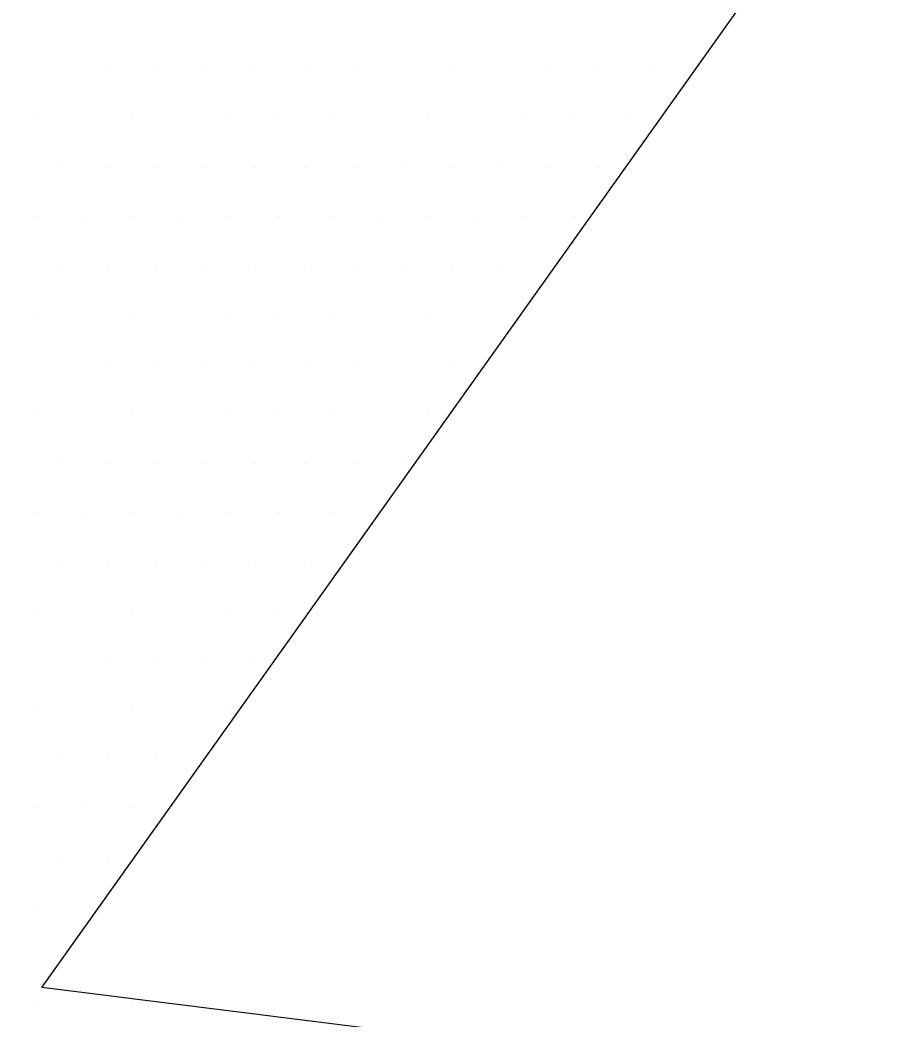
# Paper-space layout 'TOP_A1_00200_01-01-2017_MODELE' of a CAD drawing. Header units: millimetres. Extents: x -52 to 293, y -3 to 294.
# Drawn here: x 214.378 to 215.354, y 130.875 to 131.993 of the extents above; entities that cross this region are included whole.
import ezdxf

# ---------------------------------------------------------------- set-up
doc = ezdxf.new("R2010")
doc.units = ezdxf.units.MM
doc.header["$LTSCALE"] = 2
doc.linetypes.add('CACHEX2', pattern=[0.75, 0.5, -0.25])
for name, color, linetype in [('CALQUE_7', 4, 'Continuous'), ('CARTOUCHE', 7, 'Continuous'), ('rosace', 7, 'Continuous')]:
    doc.layers.add(name, color=color, linetype=linetype)

# ---------------------------------------------------------------- blocks, each defined once
blk = doc.blocks.new('A$C715108E3')
at = {"layer": 'CALQUE_7', "color": 131}
for p, q in [((3.6028, -10.5791), (3.6028, -10.5791)), ((3.6943, -10.5791), (3.6943, -10.5791)), ((3.7861, -10.5791), (3.7861, -10.5791)), ((3.878, -10.5791), (3.878, -10.5791)), ((3.9694, -10.5791), (3.9694, -10.5791)), ((4.0612, -10.5791), (4.0612, -10.5791)), ((4.1531, -10.5791), (4.1531, -10.5791)), ((4.2445, -10.5791), (4.2445, -10.5791)), ((4.3364, -10.5791), (4.3364, -10.5791)), ((4.4282, -10.5791), (4.4282, -10.5791)), ((4.5202, -10.5791), (4.5202, -10.5791)), ((4.6115, -10.5791), (4.6115, -10.5791)), ((4.7035, -10.5791), (4.7035, -10.5791)), ((3.5564, -10.6702), (3.5564, -10.6702)), ((3.6486, -10.6702), (3.6486, -10.6702)), ((3.7404, -10.6702), (3.7404, -10.6702)), ((3.8317, -10.6702), (3.8317, -10.6702)), ((3.9237, -10.6702), (3.9237, -10.6702)), ((4.0155, -10.6702), (4.0155, -10.6702)), ((4.107, -10.6702), (4.107, -10.6702)), ((4.1988, -10.6702), (4.1988, -10.6702)), ((4.2906, -10.6702), (4.2906, -10.6702)), ((4.3827, -10.6702), (4.3827, -10.6702)), ((4.4739, -10.6702), (4.4739, -10.6702)), ((4.5659, -10.6702), (4.5659, -10.6702)), ((4.658, -10.6702), (4.658, -10.6702)), ((3.6028, -10.763), (3.6028, -10.763)), ((3.6943, -10.763), (3.6943, -10.763)), ((3.7861, -10.763), (3.7861, -10.763)), ((3.878, -10.763), (3.878, -10.763)), ((3.9694, -10.763), (3.9694, -10.763)), ((4.0612, -10.763), (4.0612, -10.763)), ((4.1531, -10.763), (4.1531, -10.763)), ((4.2445, -10.763), (4.2445, -10.763)), ((4.3364, -10.763), (4.3364, -10.763)), ((4.4282, -10.763), (4.4282, -10.763)), ((4.5202, -10.763), (4.5202, -10.763)), ((4.6115, -10.763), (4.6115, -10.763)), ((3.5564, -10.8542), (3.5564, -10.8542)), ((3.6486, -10.8542), (3.6486, -10.8542)), ((3.7404, -10.8542), (3.7404, -10.8542)), ((3.8317, -10.8542), (3.8317, -10.8542)), ((3.9237, -10.8542), (3.9237, -10.8542)), ((4.0155, -10.8542), (4.0155, -10.8542)), ((4.107, -10.8542), (4.107, -10.8542)), ((4.1988, -10.8542), (4.1988, -10.8542)), ((4.2906, -10.8542), (4.2906, -10.8542)), ((4.3827, -10.8542), (4.3827, -10.8542)), ((4.4739, -10.8542), (4.4739, -10.8542)), ((4.5659, -10.8542), (4.5659, -10.8542)), ((3.6028, -10.9457), (3.6028, -10.9457)), ((3.6943, -10.9457), (3.6943, -10.9457)), ((3.7861, -10.9457), (3.7861, -10.9457)), ((3.878, -10.9457), (3.878, -10.9457)), ((3.9694, -10.9457), (3.9694, -10.9457)), ((4.0612, -10.9457), (4.0612, -10.9457)), ((4.1531, -10.9457), (4.1531, -10.9457)), ((4.2445, -10.9457), (4.2445, -10.9457)), ((4.3364, -10.9457), (4.3364, -10.9457)), ((4.4282, -10.9457), (4.4282, -10.9457)), ((4.5202, -10.9457), (4.5202, -10.9457)), ((3.5564, -11.0383), (3.5564, -11.0383)), ((3.6486, -11.0383), (3.6486, -11.0383)), ((3.7404, -11.0383), (3.7404, -11.0383)), ((3.8317, -11.0383), (3.8317, -11.0383)), ((3.9237, -11.0383), (3.9237, -11.0383)), ((4.0155, -11.0383), (4.0155, -11.0383)), ((4.107, -11.0383), (4.107, -11.0383)), ((4.1988, -11.0383), (4.1988, -11.0383)), ((4.2906, -11.0383), (4.2906, -11.0383)), ((4.3827, -11.0383), (4.3827, -11.0383)), ((3.6028, -11.1295), (3.6028, -11.1295)), ((3.6943, -11.1295), (3.6943, -11.1295)), ((3.7861, -11.1295), (3.7861, -11.1295)), ((3.878, -11.1295), (3.878, -11.1295)), ((3.9694, -11.1295), (3.9694, -11.1295)), ((4.0612, -11.1295), (4.0612, -11.1295)), ((4.1531, -11.1295), (4.1531, -11.1295)), ((4.2445, -11.1295), (4.2445, -11.1295)), ((4.3364, -11.1295), (4.3364, -11.1295)), ((3.5564, -11.2208), (3.5564, -11.2208)), ((3.6486, -11.2208), (3.6486, -11.2208)), ((3.7404, -11.2208), (3.7404, -11.2208)), ((3.8317, -11.2208), (3.8317, -11.2208)), ((3.9237, -11.2208), (3.9237, -11.2208)), ((4.0155, -11.2208), (4.0155, -11.2208)), ((4.107, -11.2208), (4.107, -11.2208)), ((4.1988, -11.2208), (4.1988, -11.2208)), ((4.2906, -11.2208), (4.2906, -11.2208)), ((3.6028, -11.3132), (3.6028, -11.3132)), ((3.6943, -11.3132), (3.6943, -11.3132)), ((3.7861, -11.3132), (3.7861, -11.3132)), ((3.878, -11.3132), (3.878, -11.3132)), ((3.9694, -11.3132), (3.9694, -11.3132)), ((4.0612, -11.3132), (4.0612, -11.3132)), ((4.1531, -11.3132), (4.1531, -11.3132)), ((4.2445, -11.3132), (4.2445, -11.3132)), ((3.5564, -11.4048), (3.5564, -11.4048)), ((3.6486, -11.4048), (3.6486, -11.4048)), ((3.7404, -11.4048), (3.7404, -11.4048)), ((3.8317, -11.4048), (3.8317, -11.4048)), ((3.9237, -11.4048), (3.9237, -11.4048)), ((4.0155, -11.4048), (4.0155, -11.4048)), ((4.107, -11.4048), (4.107, -11.4048)), ((4.1988, -11.4048), (4.1988, -11.4048)), ((3.6028, -11.4959), (3.6028, -11.4959)), ((3.6943, -11.4959), (3.6943, -11.4959)), ((3.7861, -11.4959), (3.7861, -11.4959)), ((3.878, -11.4959), (3.878, -11.4959)), ((3.9694, -11.4959), (3.9694, -11.4959)), ((4.0612, -11.4959), (4.0612, -11.4959)), ((3.5564, -11.5885), (3.5564, -11.5885)), ((3.6486, -11.5885), (3.6486, -11.5885)), ((3.7404, -11.5885), (3.7404, -11.5885)), ((3.8317, -11.5885), (3.8317, -11.5885)), ((3.9237, -11.5885), (3.9237, -11.5885)), ((4.0155, -11.5885), (4.0155, -11.5885)), ((3.6028, -11.68), (3.6028, -11.68)), ((3.6943, -11.68), (3.6943, -11.68)), ((3.7861, -11.68), (3.7861, -11.68)), ((3.878, -11.68), (3.878, -11.68)), ((3.9694, -11.68), (3.9694, -11.68)), ((3.5564, -11.7722), (3.5564, -11.7722)), ((3.6486, -11.7722), (3.6486, -11.7722)), ((3.7404, -11.7722), (3.7404, -11.7722)), ((3.8317, -11.7722), (3.8317, -11.7722)), ((3.9237, -11.7722), (3.9237, -11.7722)), ((3.6028, -11.8636), (3.6028, -11.8636)), ((3.6943, -11.8636), (3.6943, -11.8636)), ((3.7861, -11.8636), (3.7861, -11.8636)), ((3.5564, -11.9551), (3.5564, -11.9551)), ((3.6486, -11.9551), (3.6486, -11.9551)), ((3.7404, -11.9551), (3.7404, -11.9551)), ((3.6028, -12.0473), (3.6028, -12.0473)), ((3.6943, -12.0473), (3.6943, -12.0473)), ((3.5564, -12.1388), (3.5564, -12.1388)), ((3.6486, -12.1388), (3.6486, -12.1388)), ((3.6028, -12.23), (3.6028, -12.23)), ((3.5564, -12.3224), (3.5564, -12.3224)), ((3.6486, -12.3224), (3.6486, -12.3224)), ((3.7404, -12.3224), (3.7404, -12.3224))]:
    blk.add_line(p, q, dxfattribs=at)
blk.add_lwpolyline([(0.2166, -18.8242), (-0.4061, -17.3082), (1.2857, -17.5115), (0.9202, -16.4826), (-0.461, -13.5406), (1.4536, -13.7453), (4.032, -19.4344), (5.206, -17.903), (3.3935, -13.9486), (6.3293, -14.2803), (6.4311, -12.6478), (3.5725, -12.29), (6.1505, -8.6671), (5.6155, -6.8715), (1.6586, -12.1279), (-1.9407, -12.0256)], dxfattribs=at)
blk = doc.blocks.new('A$C581E6685')
at = {"layer": 'rosace', "color": 32, "linetype": 'CACHEX2', "ltscale": 1.5}
blk.add_ellipse((-38.0538, 23.8138), major_axis=(-19.0311, -3.534), ratio=0.590567, dxfattribs=at)
at = {"layer": 'rosace', "color": 32}
blk.add_ellipse((-37.6144, 23.8499), major_axis=(-13.5768, -4.2839), ratio=0.791971, dxfattribs=at)
at = {"layer": 'CARTOUCHE'}
blk.add_blockref('A$C715108E3', (-31.6739, 36.3189), dxfattribs=at)

psp = doc.layouts.new('TOP_A1_00200_01-01-2017_MODELE')

# ---------------------------------------------------------------- linework, layer by layer
at = {"layer": 'CARTOUCHE'}
psp.add_rational_spline([(193.9931, 140.7359), (193.9931, 129.8447), (193.9931, 118.9535), (193.9931, 115.1135), (197.8331, 115.1135), (243.3724, 115.1135), (288.9116, 115.1135), (292.7516, 115.1135), (292.7516, 118.9535), (292.7516, 129.8447), (292.7516, 140.7359), (292.7516, 144.5759), (288.9116, 144.5759), (243.3724, 144.5759), (197.8331, 144.5759), (193.9931, 144.5759), (193.9931, 140.7359)], [1, 1, 1, 0.707106781187, 1, 1, 1, 0.707106781187, 1, 1, 1, 0.707106781187, 1, 1, 1, 0.707106781187, 1], degree=2, knots=[0, 0, 0, 1, 1, 2.570796, 2.570796, 3.570796, 3.570796, 5.141593, 5.141593, 6.141593, 6.141593, 7.712389, 7.712389, 8.712389, 8.712389, 10.283185, 10.283185, 10.283185], dxfattribs=at)

# ---------------------------------------------------------------- block references
at = {"layer": 'CARTOUCHE', "xscale": 0.6, "yscale": 0.6, "zscale": 0.6}
psp.add_blockref('A$C581E6685', (231.2638, 116.4941), dxfattribs=at)

doc.saveas('drawing.dxf')
